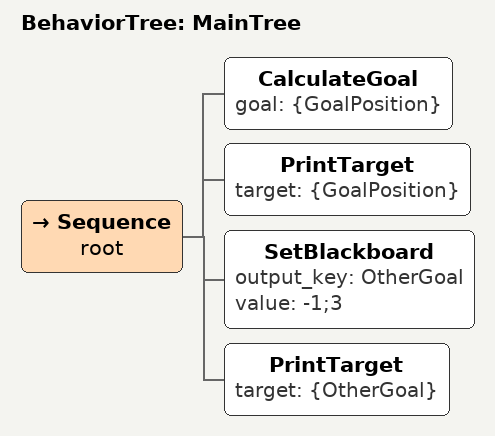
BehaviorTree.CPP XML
<root BTCPP_format="4" >
      <BehaviorTree ID="MainTree">
         <Sequence name="root">
             <!--节点名称    "key"="{新key}"-->
             <CalculateGoal goal="{GoalPosition}" />

             <!--节点名称    "key"="{新key}"-->
             <PrintTarget   target="{GoalPosition}" />

             <!--SetBlackboard   output_key="新key" value="具体值"-->
             <SetBlackboard output_key="OtherGoal" value="-1;3"/>

             <!--节点名称    "key"="{新key}"-->
             <PrintTarget   target="{OtherGoal}" />
         </Sequence>
      </BehaviorTree>
  </root>
